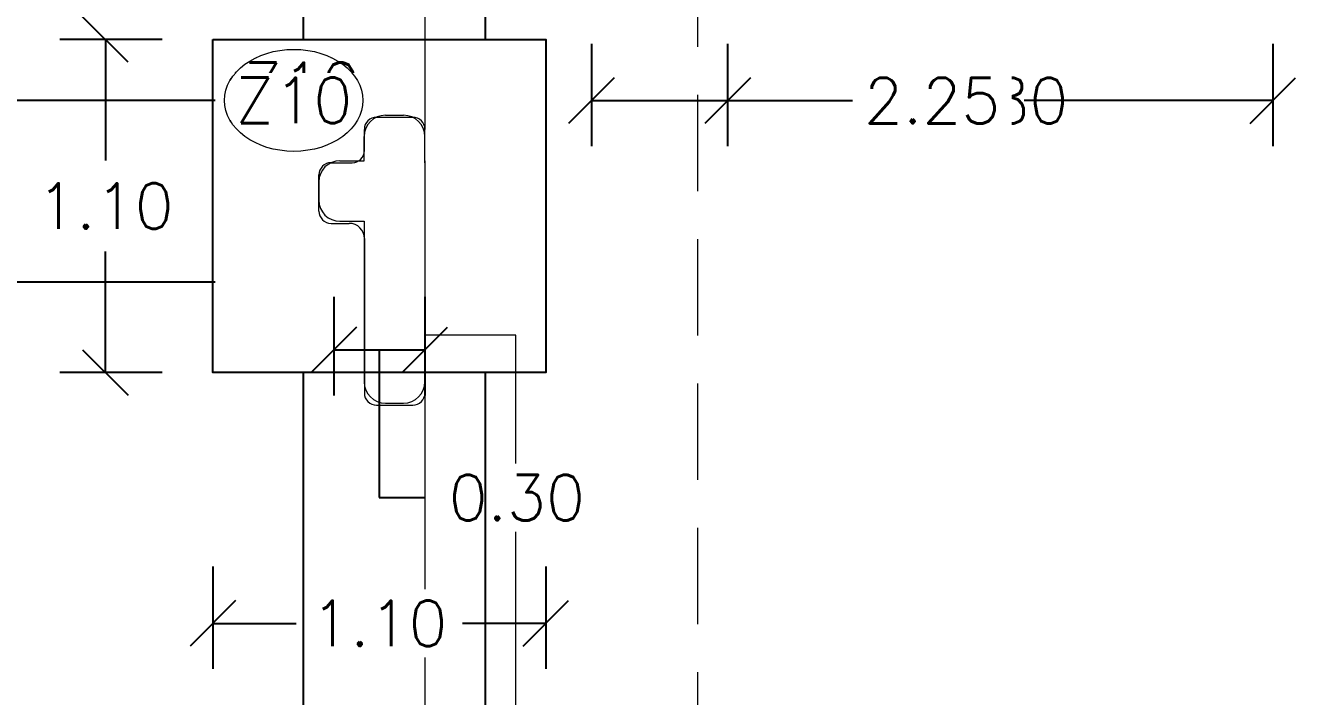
# Model space of a CAD drawing. Header units: metres. Extents: x -25 to 234, y -27 to 52.
# Drawn here: x 93.249 to 97.442, y 39.271 to 41.485 of the extents above; entities that cross this region are included whole.
import ezdxf

# ---------------------------------------------------------------- set-up
doc = ezdxf.new("R2010")
doc.units = ezdxf.units.M
doc.header["$LTSCALE"] = 0.1
doc.header["$MEASUREMENT"] = 0
doc.header["$PDMODE"] = 66
doc.linetypes.add('CONTINUA', pattern=[0])
doc.linetypes.add('HIDDEN2', pattern=[4.7625, 3.175, -1.5875])
for name, color, linetype, lineweight in [('0-S-GRID-IDEN', 1, 'Continuous', 9), ('A-WALL', 7, 'Continuous', 5), ('baños', 251, 'Continuous', 0), ('piso', 253, 'Continuous', 0)]:
    doc.layers.add(name, color=color, linetype=linetype, lineweight=lineweight)
for name, color, linetype in [('001-DIMTEXTO', 4, 'Continuous'), ('DIMENSIONES', 7, 'Continuous'), ('DIMTEXTO', 4, 'Continuous'), ('HATCH', 8, 'Continuous'), ('ZAPATAS', 6, 'Continuous')]:
    doc.layers.add(name, color=color, linetype=linetype)
doc.layers.add('Techos 1', color=7, linetype='HIDDEN2', lineweight=9, true_color=0x42391a)
doc.styles.add('SMPLEX', font='simplex.shx')
doc.dimstyles.new('DIM-75', dxfattribs={"dimscale": 0.75, "dimtxt": 0.2, "dimasz": 0.2, "dimexe": 0.2, "dimexo": 0.2, "dimgap": 0.1, "dimtad": 0, "dimtih": 1, "dimtoh": 1, "dimzin": 0, "dimdsep": 46, "dimtxsty": 'SMPLEX', "dimblk1": 'OBLIQUE', "dimblk2": 'OBLIQUE', "dimsah": 1, "dimcen": 0.2, "dimclrd": 4, "dimclre": 4, "dimclrt": 4, "dimadec": 0, "dimazin": 0, "dimtfac": 1, "dimtmove": 1, "dimatfit": 3, "dimldrblk": 'OPEN30', "dimfxl": 0.25, "dimfxlon": 1, "dimtfill": 1, "dimtolj": 1, "dimtzin": 0, "dimarcsym": 0})

# ---------------------------------------------------------------- blocks, each defined once
blk = doc.blocks.new('A$C2bbc346b')
at = {"layer": 'A-WALL', "color": 8}
for p, q in [((6.47, -7.8445), (6.53, -7.8445)), ((6.4, -7.9952), (6.4, -7.9145)), ((6.6, -7.9945), (6.6, -7.9145)), ((6.32, -7.9945), (6.4, -7.9945)), ((6.6, -7.9945), (6.6, -8.7245)), ((6.25, -8.0645), (6.25, -8.1245)), ((6.32, -8.1945), (6.4, -8.1945)), ((6.4, -8.1945), (6.4, -8.7245)), ((6.47, -8.7945), (6.53, -8.7945))]:
    blk.add_line(p, q, dxfattribs=at)
for centre, start, end in [((6.47, -7.9145), 90, 180), ((6.53, -7.9145), 0, 90), ((6.32, -8.0645), 90, 180), ((6.32, -8.1245), 180, 270), ((6.47, -8.7245), 180, 270), ((6.53, -8.7245), 270, 0)]:
    blk.add_arc(centre, 0.07, start, end, dxfattribs=at)
blk = doc.blocks.new('_Oblique')
at = {"color": 0, "linetype": 'ByBlock', "lineweight": -2}
blk.add_line((-0.5, -0.5), (0.5, 0.5), dxfattribs=at)
blk = doc.blocks.new('*D882')
at = {"layer": 'Defpoints', "color": 0, "linetype": 'CONTINUA', "transparency": 16777216}
for p in [(95.5674, 42.1785), (97.3674, 42.1785), (97.3674, 41.2368)]:
    blk.add_point(p, dxfattribs=at)
at = {"layer": 'DIMENSIONES', "color": 4, "linetype": 'CONTINUA', "lineweight": -2, "transparency": 16777216}
for p, q in [((95.5674, 41.4243), (95.5674, 41.0868)), ((97.3674, 41.4243), (97.3674, 41.0868)), ((95.5674, 41.2368), (96.1781, 41.2368)), ((97.3674, 41.2368), (96.7567, 41.2368))]:
    blk.add_line(p, q, dxfattribs=at)
at = {"layer": 'DIMENSIONES', "color": 4, "linetype": 'CONTINUA', "lineweight": -2, "transparency": 16777216, "xscale": 0.15, "yscale": 0.15, "zscale": 0.15, "rotation": 180}
blk.add_blockref('_Oblique', (95.5674, 41.2368), dxfattribs=at)
at = {"layer": 'DIMENSIONES', "color": 4, "linetype": 'CONTINUA', "lineweight": -2, "transparency": 16777216, "xscale": 0.15, "yscale": 0.15, "zscale": 0.15}
blk.add_blockref('_Oblique', (97.3674, 41.2368), dxfattribs=at)
at = {"layer": 'DIMENSIONES', "color": 4, "linetype": 'CONTINUA', "transparency": 16777216, "insert": (96.4674, 41.2368), "char_height": 0.15, "attachment_point": 5, "style": 'SMPLEX', "bg_fill": 3, "box_fill_scale": 1.25, "bg_fill_color": 256, "bg_fill_true_color": 13158600, "bg_fill_transparency": 0}
blk.add_mtext('\\A1;1.80', dxfattribs=at)
blk = doc.blocks.new('_Open30')
at = {"layer": 'DIMTEXTO', "color": 0, "lineweight": -2}
for p, q in [((-1, 0.268), (0, 0)), ((0, 0), (-1, -0.268)), ((0, 0), (-1, 0))]:
    blk.add_line(p, q, dxfattribs=at)
blk = doc.blocks.new('*D863')
at = {"layer": 'Defpoints', "color": 0, "linetype": 'CONTINUA', "transparency": 16777216}
for p in [(94.2674, 40.7396), (94.5674, 40.7396), (94.5674, 40.4146)]:
    blk.add_point(p, dxfattribs=at)
at = {"layer": 'DIMENSIONES', "color": 4, "linetype": 'CONTINUA', "lineweight": -2, "transparency": 16777216}
for p, q in [((94.2674, 40.5896), (94.2674, 40.2646)), ((94.5674, 40.5896), (94.5674, 40.2646)), ((94.2674, 40.4146), (94.5674, 40.4146)), ((94.4174, 40.4146), (94.4174, 39.9271)), ((94.4174, 39.9271), (94.5674, 39.9271))]:
    blk.add_line(p, q, dxfattribs=at)
at = {"layer": 'DIMENSIONES', "color": 4, "linetype": 'CONTINUA', "lineweight": -2, "transparency": 16777216, "xscale": 0.15, "yscale": 0.15, "zscale": 0.15, "rotation": 180}
blk.add_blockref('_Oblique', (94.2674, 40.4146), dxfattribs=at)
at = {"layer": 'DIMENSIONES', "color": 4, "linetype": 'CONTINUA', "lineweight": -2, "transparency": 16777216, "xscale": 0.15, "yscale": 0.15, "zscale": 0.15}
blk.add_blockref('_Oblique', (94.5674, 40.4146), dxfattribs=at)
at = {"layer": 'DIMENSIONES', "color": 4, "linetype": 'CONTINUA', "transparency": 16777216, "insert": (94.871, 39.9271), "char_height": 0.15, "attachment_point": 5, "style": 'SMPLEX', "bg_fill": 3, "box_fill_scale": 1.25, "bg_fill_color": 256, "bg_fill_true_color": 13158600, "bg_fill_transparency": 0}
blk.add_mtext('\\A1;0.30', dxfattribs=at)
blk = doc.blocks.new('*D897')
at = {"layer": 'Defpoints', "color": 0, "linetype": 'CONTINUA', "transparency": 16777216}
for p in [(93.8674, 40.3396), (94.9674, 40.3396), (94.9674, 39.5123)]:
    blk.add_point(p, dxfattribs=at)
at = {"layer": 'DIMENSIONES', "color": 4, "linetype": 'CONTINUA', "lineweight": -2, "transparency": 16777216}
for p, q in [((93.8674, 39.6998), (93.8674, 39.3623)), ((94.9674, 39.6998), (94.9674, 39.3623)), ((93.8674, 39.5123), (94.1424, 39.5123)), ((94.9674, 39.5123), (94.6924, 39.5123))]:
    blk.add_line(p, q, dxfattribs=at)
at = {"layer": 'DIMENSIONES', "color": 4, "linetype": 'CONTINUA', "lineweight": -2, "transparency": 16777216, "xscale": 0.15, "yscale": 0.15, "zscale": 0.15, "rotation": 180}
blk.add_blockref('_Oblique', (93.8674, 39.5123), dxfattribs=at)
at = {"layer": 'DIMENSIONES', "color": 4, "linetype": 'CONTINUA', "lineweight": -2, "transparency": 16777216, "xscale": 0.15, "yscale": 0.15, "zscale": 0.15}
blk.add_blockref('_Oblique', (94.9674, 39.5123), dxfattribs=at)
at = {"layer": 'DIMENSIONES', "color": 4, "linetype": 'CONTINUA', "transparency": 16777216, "insert": (94.4174, 39.5123), "char_height": 0.15, "attachment_point": 5, "style": 'SMPLEX', "bg_fill": 3, "box_fill_scale": 1.25, "bg_fill_color": 256, "bg_fill_true_color": 13158600, "bg_fill_transparency": 0}
blk.add_mtext('\\A1;1.10', dxfattribs=at)
blk = doc.blocks.new('*D898')
at = {"layer": 'Defpoints', "color": 0, "linetype": 'CONTINUA', "transparency": 16777216}
for p in [(93.5129, 41.4386), (93.8674, 41.4386), (93.8674, 40.3396)]:
    blk.add_point(p, dxfattribs=at)
at = {"layer": 'DIMENSIONES', "color": 4, "linetype": 'CONTINUA', "lineweight": -2, "transparency": 16777216}
for p, q in [((93.7004, 41.4386), (93.3629, 41.4386)), ((93.5129, 41.4386), (93.5129, 41.0391)), ((93.5129, 40.3396), (93.5129, 40.7391)), ((93.7004, 40.3396), (93.3629, 40.3396))]:
    blk.add_line(p, q, dxfattribs=at)
at = {"layer": 'DIMENSIONES', "color": 4, "linetype": 'CONTINUA', "lineweight": -2, "transparency": 16777216, "xscale": 0.15, "yscale": 0.15, "zscale": 0.15}
for p, rotation in [((93.5129, 41.4386), 90), ((93.5129, 40.3396), 270)]:
    blk.add_blockref('_Oblique', p, dxfattribs=dict(at, rotation=rotation))
at = {"layer": 'DIMENSIONES', "color": 4, "linetype": 'CONTINUA', "transparency": 16777216, "insert": (93.5129, 40.8891), "char_height": 0.15, "attachment_point": 5, "style": 'SMPLEX', "bg_fill": 3, "box_fill_scale": 1.25, "bg_fill_color": 256, "bg_fill_true_color": 13158600, "bg_fill_transparency": 0}
blk.add_mtext('\\A1;1.10', dxfattribs=at)
blk = doc.blocks.new('PL BASE 1N NASAS 09')
at = {"layer": 'A-WALL'}
for p, q in [((-115.9911, -43.0998), (-115.8711, -43.0998)), ((-116.0311, -43.2098), (-116.0311, -43.1398)), ((-115.8311, -43.2498), (-115.8311, -43.1398)), ((-116.1411, -43.2498), (-116.0711, -43.2498)), ((-115.8311, -43.2498), (-115.8311, -44.0098)), ((-116.1811, -43.4098), (-116.1811, -43.2898)), ((-116.1411, -43.4498), (-116.0811, -43.4498)), ((-116.0311, -43.4998), (-116.0311, -44.0098)), ((-115.9911, -44.0498), (-115.8711, -44.0498))]:
    blk.add_line(p, q, dxfattribs=at)
for centre, radius, start, end in [((-115.9911, -43.1398), 0.04, 90, 180), ((-115.8711, -43.1398), 0.04, 0, 90), ((-116.0711, -43.2098), 0.04, 270, 0), ((-116.1411, -43.2898), 0.04, 90, 180), ((-116.1411, -43.4098), 0.04, 180, 270), ((-116.0811, -43.4998), 0.05, 0, 90), ((-115.9911, -44.0098), 0.04, 180, 270), ((-115.8711, -44.0098), 0.04, 270, 0)]:
    blk.add_arc(centre, radius, start, end, dxfattribs=at)
at = {"layer": 'piso'}
for p, q in [((-115.8311, -41.7297), (-115.8311, -43.1398)), ((-115.5311, -43.8192), (-115.8311, -43.8192)), ((-115.5311, -46.5205), (-115.5311, -43.8192)), ((-115.8311, -44.0098), (-115.8311, -46.3198))]:
    blk.add_line(p, q, dxfattribs=at)
at = {"layer": 'Techos 1'}
blk.add_line((-114.9311, -42.5497), (-114.9311, -47.9497), dxfattribs=at)
blk = doc.blocks.new('*D1101')
at = {"layer": 'Defpoints', "color": 0, "linetype": 'CONTINUA', "transparency": 16777216}
for p in [(100.0991, -8.0069), (102.3491, -8.8616), (102.3491, -9.8033)]:
    blk.add_point(p, dxfattribs=at)
at = {"layer": 'DIMENSIONES', "color": 4, "linetype": 'CONTINUA', "lineweight": -2, "transparency": 16777216}
for p, q in [((100.0991, -9.6158), (100.0991, -9.9533)), ((102.3491, -9.6158), (102.3491, -9.9533)), ((100.0991, -9.8033), (100.9205, -9.8033)), ((102.3491, -9.8033), (101.5277, -9.8033))]:
    blk.add_line(p, q, dxfattribs=at)
at = {"layer": 'DIMENSIONES', "color": 4, "linetype": 'CONTINUA', "lineweight": -2, "transparency": 16777216, "xscale": 0.15, "yscale": 0.15, "zscale": 0.15, "rotation": 180}
blk.add_blockref('_Oblique', (100.0991, -9.8033), dxfattribs=at)
at = {"layer": 'DIMENSIONES', "color": 4, "linetype": 'CONTINUA', "lineweight": -2, "transparency": 16777216, "xscale": 0.15, "yscale": 0.15, "zscale": 0.15}
blk.add_blockref('_Oblique', (102.3491, -9.8033), dxfattribs=at)
at = {"layer": 'DIMENSIONES', "color": 4, "linetype": 'CONTINUA', "transparency": 16777216, "insert": (101.2241, -9.8033), "char_height": 0.15, "attachment_point": 5, "style": 'SMPLEX', "bg_fill": 3, "box_fill_scale": 1.25, "bg_fill_color": 256, "bg_fill_true_color": 13158600, "bg_fill_transparency": 0}
blk.add_mtext('\\A1;2.25', dxfattribs=at)
blk = doc.blocks.new('*D1177')
at = {"layer": 'Defpoints', "color": 0, "linetype": 'CONTINUA', "transparency": 16777216}
for p in [(99.2491, -10.3004), (99.5491, -10.3004), (99.5491, -10.6255)]:
    blk.add_point(p, dxfattribs=at)
at = {"layer": 'DIMENSIONES', "color": 4, "linetype": 'CONTINUA', "lineweight": -2, "transparency": 16777216}
for p, q in [((99.2491, -10.4504), (99.2491, -10.7755)), ((99.5491, -10.4504), (99.5491, -10.7755)), ((99.2491, -10.6255), (99.5491, -10.6255)), ((99.3991, -10.6255), (99.3991, -11.113)), ((99.3991, -11.113), (99.5491, -11.113))]:
    blk.add_line(p, q, dxfattribs=at)
at = {"layer": 'DIMENSIONES', "color": 4, "linetype": 'CONTINUA', "lineweight": -2, "transparency": 16777216, "xscale": 0.15, "yscale": 0.15, "zscale": 0.15, "rotation": 180}
blk.add_blockref('_Oblique', (99.2491, -10.6255), dxfattribs=at)
at = {"layer": 'DIMENSIONES', "color": 4, "linetype": 'CONTINUA', "lineweight": -2, "transparency": 16777216, "xscale": 0.15, "yscale": 0.15, "zscale": 0.15}
blk.add_blockref('_Oblique', (99.5491, -10.6255), dxfattribs=at)
at = {"layer": 'DIMENSIONES', "color": 4, "linetype": 'CONTINUA', "transparency": 16777216, "insert": (99.8527, -11.113), "char_height": 0.15, "attachment_point": 5, "style": 'SMPLEX', "bg_fill": 3, "box_fill_scale": 1.25, "bg_fill_color": 256, "bg_fill_true_color": 13158600, "bg_fill_transparency": 0}
blk.add_mtext('\\A1;0.30', dxfattribs=at)
blk = doc.blocks.new('*D1178')
at = {"layer": 'Defpoints', "color": 0, "linetype": 'CONTINUA', "transparency": 16777216}
for p in [(98.8491, -10.7004), (99.9491, -10.7004), (99.9491, -11.5277)]:
    blk.add_point(p, dxfattribs=at)
at = {"layer": 'DIMENSIONES', "color": 4, "linetype": 'CONTINUA', "lineweight": -2, "transparency": 16777216}
for p, q in [((98.8491, -11.3402), (98.8491, -11.6777)), ((99.9491, -11.3402), (99.9491, -11.6777)), ((98.8491, -11.5277), (99.1241, -11.5277)), ((99.9491, -11.5277), (99.6741, -11.5277))]:
    blk.add_line(p, q, dxfattribs=at)
at = {"layer": 'DIMENSIONES', "color": 4, "linetype": 'CONTINUA', "lineweight": -2, "transparency": 16777216, "xscale": 0.15, "yscale": 0.15, "zscale": 0.15, "rotation": 180}
blk.add_blockref('_Oblique', (98.8491, -11.5277), dxfattribs=at)
at = {"layer": 'DIMENSIONES', "color": 4, "linetype": 'CONTINUA', "lineweight": -2, "transparency": 16777216, "xscale": 0.15, "yscale": 0.15, "zscale": 0.15}
blk.add_blockref('_Oblique', (99.9491, -11.5277), dxfattribs=at)
at = {"layer": 'DIMENSIONES', "color": 4, "linetype": 'CONTINUA', "transparency": 16777216, "insert": (99.3991, -11.5277), "char_height": 0.15, "attachment_point": 5, "style": 'SMPLEX', "bg_fill": 3, "box_fill_scale": 1.25, "bg_fill_color": 256, "bg_fill_true_color": 13158600, "bg_fill_transparency": 0}
blk.add_mtext('\\A1;1.10', dxfattribs=at)
blk = doc.blocks.new('*D1179')
at = {"layer": 'Defpoints', "color": 0, "linetype": 'CONTINUA', "transparency": 16777216}
for p in [(98.4946, -9.6015), (98.8491, -9.6015), (98.8491, -10.7004)]:
    blk.add_point(p, dxfattribs=at)
at = {"layer": 'DIMENSIONES', "color": 4, "linetype": 'CONTINUA', "lineweight": -2, "transparency": 16777216}
for p, q in [((98.6821, -9.6015), (98.3446, -9.6015)), ((98.4946, -9.6015), (98.4946, -10.0009)), ((98.4946, -10.7004), (98.4946, -10.3009)), ((98.6821, -10.7004), (98.3446, -10.7004))]:
    blk.add_line(p, q, dxfattribs=at)
at = {"layer": 'DIMENSIONES', "color": 4, "linetype": 'CONTINUA', "lineweight": -2, "transparency": 16777216, "xscale": 0.15, "yscale": 0.15, "zscale": 0.15}
for p, rotation in [((98.4946, -9.6015), 90), ((98.4946, -10.7004), 270)]:
    blk.add_blockref('_Oblique', p, dxfattribs=dict(at, rotation=rotation))
at = {"layer": 'DIMENSIONES', "color": 4, "linetype": 'CONTINUA', "transparency": 16777216, "insert": (98.4946, -10.1509), "char_height": 0.15, "attachment_point": 5, "style": 'SMPLEX', "bg_fill": 3, "box_fill_scale": 1.25, "bg_fill_color": 256, "bg_fill_true_color": 13158600, "bg_fill_transparency": 0}
blk.add_mtext('\\A1;1.10', dxfattribs=at)
blk = doc.blocks.new('A$Cac76d8b6')
at = {"layer": 'ZAPATAS', "lineweight": 25}
for p, q in [((9.684, 17.3366), (9.684, 18.3311)), ((10.284, 17.3366), (10.284, 18.1311))]:
    blk.add_line(p, q, dxfattribs=at)
at = {"layer": 'HATCH', "ltscale": 0.2}
blk.add_blockref('A$C2bbc346b', (3.484, 24.9311), dxfattribs=at)
at = {"layer": 'DIMENSIONES', "linetype": 'CONTINUA'}
for base, p1, p2, picture, middle in [((12.884, 17.1348), (10.634, 18.9311), (12.884, 18.0765), '*D1101', (11.759, 17.1348)), ((10.084, 16.3126), (9.784, 16.6376), (10.084, 16.6376), '*D1177', (10.159, 15.8251))]:
    dim = blk.add_linear_dim(base=base, p1=p1, p2=p2, dimstyle='DIM-75', dxfattribs=at)
    dim.commit()
    dim.dimension.update_dxf_attribs({"geometry": picture, "text_midpoint": middle, "insert": (-89.4651, 26.938)})
at = {"layer": 'ZAPATAS', "lineweight": 25}
blk.add_lwpolyline([(9.384, 17.3366), (10.484, 17.3366), (10.484, 16.2376), (9.384, 16.2376)], close=True, dxfattribs=at)
at = {"layer": 'DIMTEXTO', "color": 4, "insert": (9.6515, 17.1357), "char_height": 0.15, "attachment_point": 5, "rotation": 0, "style": 'SMPLEX', "bg_fill": 3, "box_fill_scale": 1.1, "bg_fill_color": 256, "bg_fill_true_color": 13158600, "bg_fill_transparency": 0}
blk.add_mtext('\\A1;Z10', dxfattribs=at)
at = {"layer": 'DIMENSIONES', "linetype": 'CONTINUA'}
dim = blk.add_linear_dim(base=(10.484, 15.4103), p1=(9.384, 16.2376), p2=(10.484, 16.2376), dimstyle='DIM-75', dxfattribs=at)
dim.commit()
dim.dimension.update_dxf_attribs({"geometry": '*D1178', "text_midpoint": (9.934, 15.4103), "insert": (-89.4651, 26.938)})
at = {"layer": '0-S-GRID-IDEN'}
blk.add_ellipse((9.6515, 17.1357), major_axis=(0.2285, 0), ratio=0.736432, dxfattribs=at)
at = {"layer": 'ZAPATAS', "lineweight": 25}
for p, q in [((9.684, 13.6366), (9.684, 16.2376)), ((10.284, 13.6366), (10.284, 16.2376))]:
    blk.add_line(p, q, dxfattribs=at)
at = {"layer": 'DIMENSIONES', "linetype": 'CONTINUA'}
dim = blk.add_linear_dim(base=(9.0295, 17.3366), p1=(9.384, 16.2376), p2=(9.384, 17.3366), angle=90, dimstyle='DIM-75', dxfattribs=at)
dim.commit()
dim.dimension.update_dxf_attribs({"geometry": '*D1179', "text_midpoint": (9.0295, 16.7871), "insert": (-89.4651, 26.938)})
at = {"layer": 'ZAPATAS', "lineweight": 25}
for p, q in [((6.584, 17.1366), (9.384, 17.1366)), ((6.584, 16.5366), (9.3919, 16.5366))]:
    blk.add_line(p, q, dxfattribs=at)

msp = doc.modelspace()

# ---------------------------------------------------------------- linework, layer by layer
at = {"layer": 'ZAPATAS', "lineweight": 25}
for p, q in [((94.1674, 41.4386), (94.1674, 42.4331)), ((94.7674, 41.4386), (94.7674, 42.4331))]:
    msp.add_line(p, q, dxfattribs=at)

# ---------------------------------------------------------------- block references
at = {"layer": 'HATCH', "ltscale": 0.2}
msp.add_blockref('A$C2bbc346b', (87.9674, 49.0331), dxfattribs=at)

# ---------------------------------------------------------------- next in the draw order: dimensions: what is measured, and where the dimension line sits
at = {"layer": 'DIMENSIONES', "linetype": 'CONTINUA'}
for base, p1, p2, picture, middle in [((97.3674, 41.2368), (95.5674, 42.1785), (97.3674, 42.1785), '*D882', (96.4674, 41.2368)), ((94.5674, 40.4146), (94.2674, 40.7396), (94.5674, 40.7396), '*D863', (94.6424, 39.9271))]:
    dim = msp.add_linear_dim(base=base, p1=p1, p2=p2, dimstyle='DIM-75', dxfattribs=at)
    dim.commit()
    dim.dimension.update_dxf_attribs({"geometry": picture, "text_midpoint": middle})

# ---------------------------------------------------------------- next in the draw order: linework, layer by layer
at = {"layer": 'ZAPATAS', "lineweight": 25}
msp.add_lwpolyline([(93.8674, 41.4386), (94.9674, 41.4386), (94.9674, 40.3396), (93.8674, 40.3396)], close=True, dxfattribs=at)

# ---------------------------------------------------------------- next in the draw order: texts
at = {"layer": 'DIMTEXTO', "color": 4, "insert": (94.1618, 41.2872), "char_height": 0.15, "attachment_point": 5, "rotation": 0, "style": 'SMPLEX', "bg_fill": 3, "box_fill_scale": 1.1, "bg_fill_color": 256, "bg_fill_true_color": 13158600, "bg_fill_transparency": 0}
msp.add_mtext('\\A1;Z10', dxfattribs=at)

# ---------------------------------------------------------------- next in the draw order: dimensions: what is measured, and where the dimension line sits
at = {"layer": 'DIMENSIONES', "linetype": 'CONTINUA'}
dim = msp.add_linear_dim(base=(94.9674, 39.5123), p1=(93.8674, 40.3396), p2=(94.9674, 40.3396), dimstyle='DIM-75', dxfattribs=at)
dim.commit()
dim.dimension.update_dxf_attribs({"geometry": '*D897', "text_midpoint": (94.4174, 39.5123)})

# ---------------------------------------------------------------- next in the draw order: linework, layer by layer
at = {"layer": 'ZAPATAS', "lineweight": 25}
for p, q in [((94.1674, 37.7386), (94.1674, 40.3396)), ((94.7674, 37.7386), (94.7674, 40.3396))]:
    msp.add_line(p, q, dxfattribs=at)

# ---------------------------------------------------------------- next in the draw order: dimensions: what is measured, and where the dimension line sits
at = {"layer": 'DIMENSIONES', "linetype": 'CONTINUA'}
dim = msp.add_linear_dim(base=(93.5129, 41.4386), p1=(93.8674, 40.3396), p2=(93.8674, 41.4386), angle=90, dimstyle='DIM-75', dxfattribs=at)
dim.commit()
dim.dimension.update_dxf_attribs({"geometry": '*D898', "text_midpoint": (93.5129, 40.8891)})

# ---------------------------------------------------------------- next in the draw order: linework, layer by layer
at = {"layer": 'ZAPATAS', "lineweight": 25}
for p, q in [((91.0674, 41.2386), (93.8753, 41.2386)), ((91.0674, 40.6386), (93.8753, 40.6386))]:
    msp.add_line(p, q, dxfattribs=at)

# ---------------------------------------------------------------- next in the draw order: block references
at = {"layer": 'baños'}
msp.add_blockref('PL BASE 1N NASAS 09', (210.3991, 84.2818), dxfattribs=at)

# ---------------------------------------------------------------- next in the draw order: block references
at = {"layer": '001-DIMTEXTO', "linetype": 'CONTINUA'}
msp.add_blockref('A$Cac76d8b6', (84.4834, 24.102), dxfattribs=at)

doc.saveas('drawing.dxf')
